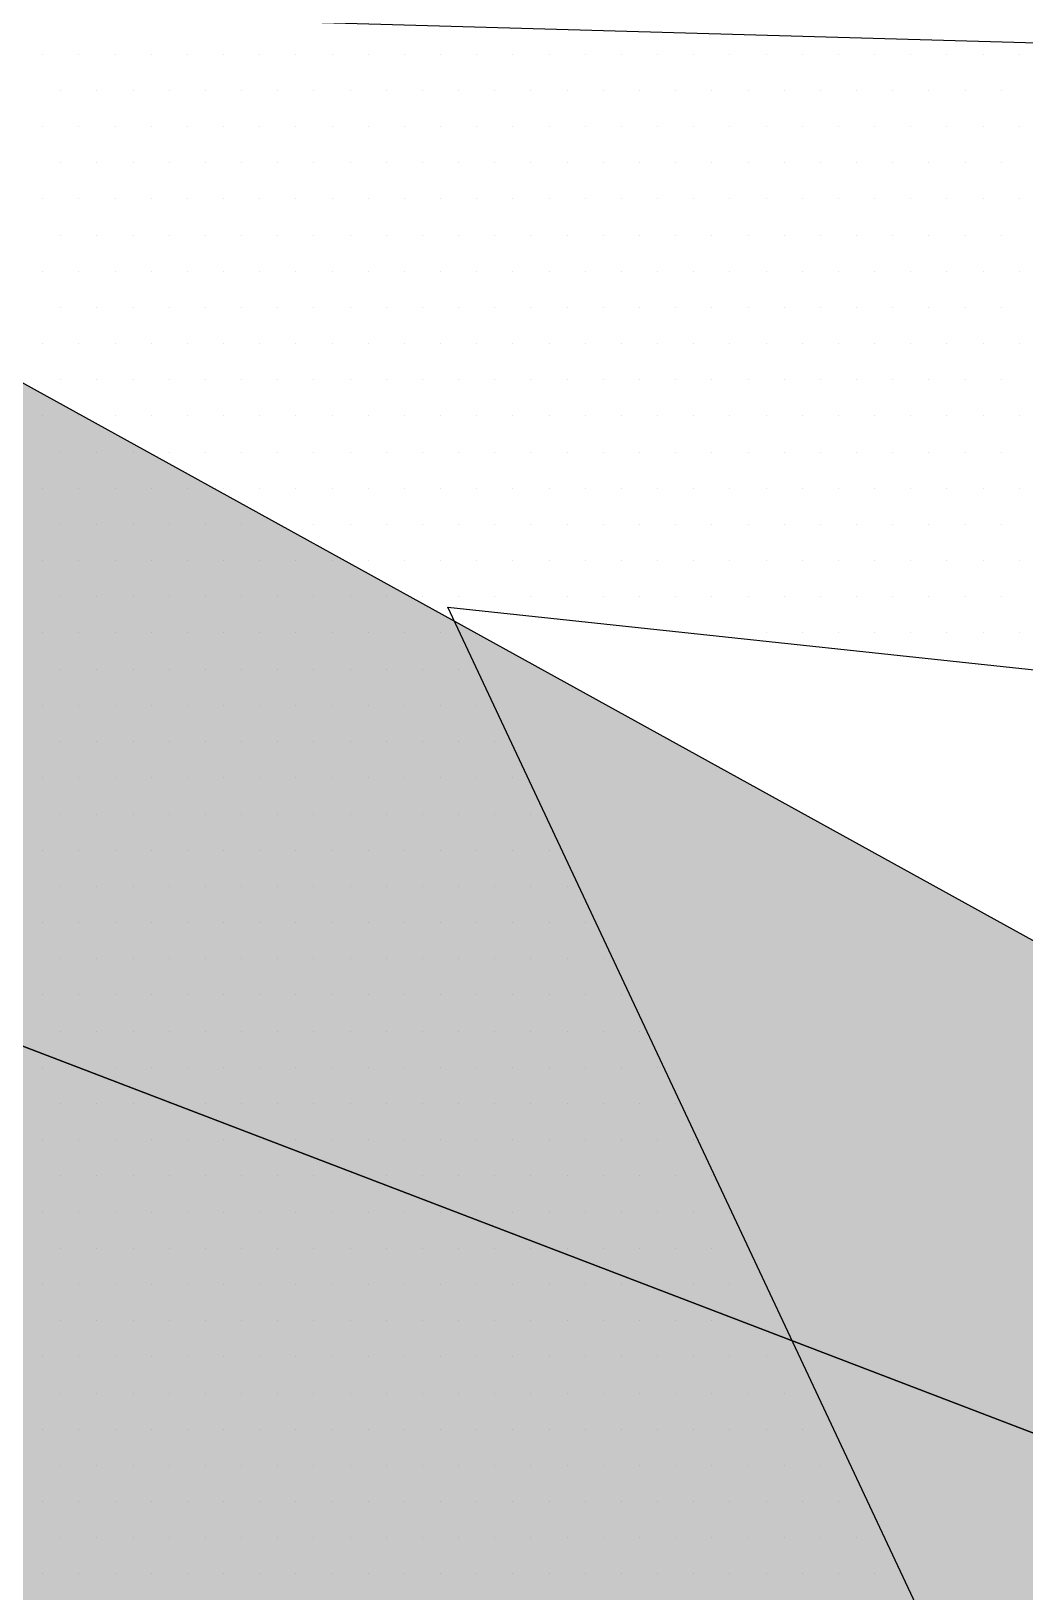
# Paper-space layout 'TOP_A1_00200_01-01-2017_MODELE' of a CAD drawing. Header units: metres. Extents: x 1274 to 2143, y 12 to 312.
# Drawn here: x 2050.738 to 2052.251, y 283.267 to 285.642 of the extents above; entities that cross this region are included whole.
import ezdxf

# ---------------------------------------------------------------- set-up
doc = ezdxf.new("R2010")
doc.units = ezdxf.units.M
doc.header["$LTSCALE"] = 2
doc.set_wipeout_variables(frame=1)
doc.linetypes.add('CACHEX2', pattern=[0.75, 0.5, -0.25])
for name, color, linetype in [('CARTOUCHE', 7, 'Continuous'), ('LOGO', 4, 'Continuous'), ('rosace', 7, 'Continuous')]:
    doc.layers.add(name, color=color, linetype=linetype)

# ---------------------------------------------------------------- blocks, each defined once
blk = doc.blocks.new('A$C715108E3')
at = {"layer": 'LOGO', "color": 131}
for p, q in [((-1.4888, -12.1388), (-1.4888, -12.1388)), ((-1.397, -12.1388), (-1.397, -12.1388)), ((-1.3051, -12.1388), (-1.3051, -12.1388)), ((-1.2137, -12.1388), (-1.2137, -12.1388)), ((-1.1219, -12.1388), (-1.1219, -12.1388)), ((-1.0298, -12.1388), (-1.0298, -12.1388)), ((-0.9386, -12.1388), (-0.9386, -12.1388)), ((-0.8465, -12.1388), (-0.8465, -12.1388)), ((-0.7549, -12.1388), (-0.7549, -12.1388)), ((-0.6633, -12.1388), (-0.6633, -12.1388)), ((-0.5712, -12.1388), (-0.5712, -12.1388)), ((-0.4796, -12.1388), (-0.4796, -12.1388)), ((-0.3879, -12.1388), (-0.3879, -12.1388)), ((-0.2963, -12.1388), (-0.2963, -12.1388)), ((-0.2043, -12.1388), (-0.2043, -12.1388)), ((-0.1124, -12.1388), (-0.1124, -12.1388)), ((-0.0212, -12.1388), (-0.0212, -12.1388)), ((0.0708, -12.1388), (0.0708, -12.1388)), ((0.1627, -12.1388), (0.1627, -12.1388)), ((0.2541, -12.1388), (0.2541, -12.1388)), ((0.346, -12.1388), (0.346, -12.1388)), ((0.4378, -12.1388), (0.4378, -12.1388)), ((0.5293, -12.1388), (0.5293, -12.1388)), ((0.6211, -12.1388), (0.6211, -12.1388)), ((0.7131, -12.1388), (0.7131, -12.1388)), ((0.8044, -12.1388), (0.8044, -12.1388)), ((0.8964, -12.1388), (0.8964, -12.1388)), ((0.988, -12.1388), (0.988, -12.1388)), ((-1.4427, -12.23), (-1.4427, -12.23)), ((-1.3512, -12.23), (-1.3512, -12.23)), ((-1.2594, -12.23), (-1.2594, -12.23)), ((-1.1674, -12.23), (-1.1674, -12.23)), ((-1.0761, -12.23), (-1.0761, -12.23)), ((-0.9841, -12.23), (-0.9841, -12.23)), ((-0.8921, -12.23), (-0.8921, -12.23)), ((-0.801, -12.23), (-0.801, -12.23)), ((-0.709, -12.23), (-0.709, -12.23)), ((-0.6173, -12.23), (-0.6173, -12.23)), ((-0.5257, -12.23), (-0.5257, -12.23)), ((-0.434, -12.23), (-0.434, -12.23)), ((-0.342, -12.23), (-0.342, -12.23)), ((-0.2508, -12.23), (-0.2508, -12.23)), ((-0.1587, -12.23), (-0.1587, -12.23)), ((-0.0667, -12.23), (-0.0667, -12.23)), ((0.0251, -12.23), (0.0251, -12.23)), ((0.1166, -12.23), (0.1166, -12.23)), ((0.2084, -12.23), (0.2084, -12.23)), ((0.3002, -12.23), (0.3002, -12.23)), ((0.3917, -12.23), (0.3917, -12.23)), ((0.4835, -12.23), (0.4835, -12.23)), ((0.5755, -12.23), (0.5755, -12.23)), ((0.6668, -12.23), (0.6668, -12.23)), ((0.7588, -12.23), (0.7588, -12.23)), ((0.8507, -12.23), (0.8507, -12.23)), ((0.9423, -12.23), (0.9423, -12.23)), ((-1.4888, -12.3224), (-1.4888, -12.3224)), ((-1.397, -12.3224), (-1.397, -12.3224)), ((-1.3051, -12.3224), (-1.3051, -12.3224)), ((-1.2137, -12.3224), (-1.2137, -12.3224)), ((-1.1219, -12.3224), (-1.1219, -12.3224)), ((-1.0298, -12.3224), (-1.0298, -12.3224)), ((-0.9386, -12.3224), (-0.9386, -12.3224)), ((-0.8465, -12.3224), (-0.8465, -12.3224)), ((-0.7549, -12.3224), (-0.7549, -12.3224)), ((-0.6633, -12.3224), (-0.6633, -12.3224)), ((-0.5712, -12.3224), (-0.5712, -12.3224)), ((-0.4796, -12.3224), (-0.4796, -12.3224)), ((-0.3879, -12.3224), (-0.3879, -12.3224)), ((-0.2963, -12.3224), (-0.2963, -12.3224)), ((-0.2043, -12.3224), (-0.2043, -12.3224)), ((-0.1124, -12.3224), (-0.1124, -12.3224)), ((-0.0212, -12.3224), (-0.0212, -12.3224)), ((0.0708, -12.3224), (0.0708, -12.3224)), ((0.1627, -12.3224), (0.1627, -12.3224)), ((0.2541, -12.3224), (0.2541, -12.3224)), ((0.346, -12.3224), (0.346, -12.3224)), ((0.4378, -12.3224), (0.4378, -12.3224)), ((0.5293, -12.3224), (0.5293, -12.3224)), ((0.6211, -12.3224), (0.6211, -12.3224)), ((0.7131, -12.3224), (0.7131, -12.3224)), ((0.8044, -12.3224), (0.8044, -12.3224)), ((0.8964, -12.3224), (0.8964, -12.3224)), ((0.988, -12.3224), (0.988, -12.3224)), ((-1.4427, -12.4139), (-1.4427, -12.4139)), ((-1.3512, -12.4139), (-1.3512, -12.4139)), ((-1.2594, -12.4139), (-1.2594, -12.4139)), ((-1.1674, -12.4139), (-1.1674, -12.4139)), ((-1.0761, -12.4139), (-1.0761, -12.4139)), ((-0.9841, -12.4139), (-0.9841, -12.4139)), ((-0.8921, -12.4139), (-0.8921, -12.4139)), ((-0.801, -12.4139), (-0.801, -12.4139)), ((-0.709, -12.4139), (-0.709, -12.4139)), ((-0.6173, -12.4139), (-0.6173, -12.4139)), ((-0.5257, -12.4139), (-0.5257, -12.4139)), ((-0.434, -12.4139), (-0.434, -12.4139)), ((-0.342, -12.4139), (-0.342, -12.4139)), ((-0.2508, -12.4139), (-0.2508, -12.4139)), ((-0.1587, -12.4139), (-0.1587, -12.4139)), ((-0.0667, -12.4139), (-0.0667, -12.4139)), ((0.0251, -12.4139), (0.0251, -12.4139)), ((0.1166, -12.4139), (0.1166, -12.4139)), ((0.2084, -12.4139), (0.2084, -12.4139)), ((0.3002, -12.4139), (0.3002, -12.4139)), ((0.3917, -12.4139), (0.3917, -12.4139)), ((0.4835, -12.4139), (0.4835, -12.4139)), ((0.5755, -12.4139), (0.5755, -12.4139)), ((0.6668, -12.4139), (0.6668, -12.4139)), ((0.7588, -12.4139), (0.7588, -12.4139)), ((0.8507, -12.4139), (0.8507, -12.4139)), ((0.9423, -12.4139), (0.9423, -12.4139)), ((-1.4888, -12.5053), (-1.4888, -12.5053)), ((-1.397, -12.5053), (-1.397, -12.5053)), ((-1.3051, -12.5053), (-1.3051, -12.5053)), ((-1.2137, -12.5053), (-1.2137, -12.5053)), ((-1.1219, -12.5053), (-1.1219, -12.5053)), ((-1.0298, -12.5053), (-1.0298, -12.5053)), ((-0.9386, -12.5053), (-0.9386, -12.5053)), ((-0.8465, -12.5053), (-0.8465, -12.5053)), ((-0.7549, -12.5053), (-0.7549, -12.5053)), ((-0.6633, -12.5053), (-0.6633, -12.5053)), ((-0.5712, -12.5053), (-0.5712, -12.5053)), ((-0.4796, -12.5053), (-0.4796, -12.5053)), ((-0.3879, -12.5053), (-0.3879, -12.5053)), ((-0.2963, -12.5053), (-0.2963, -12.5053)), ((-0.2043, -12.5053), (-0.2043, -12.5053)), ((-0.1124, -12.5053), (-0.1124, -12.5053)), ((-0.0212, -12.5053), (-0.0212, -12.5053)), ((0.0708, -12.5053), (0.0708, -12.5053)), ((0.1627, -12.5053), (0.1627, -12.5053)), ((0.2541, -12.5053), (0.2541, -12.5053)), ((0.346, -12.5053), (0.346, -12.5053)), ((0.4378, -12.5053), (0.4378, -12.5053)), ((0.5293, -12.5053), (0.5293, -12.5053)), ((0.6211, -12.5053), (0.6211, -12.5053)), ((0.7131, -12.5053), (0.7131, -12.5053)), ((0.8044, -12.5053), (0.8044, -12.5053)), ((0.8964, -12.5053), (0.8964, -12.5053)), ((0.988, -12.5053), (0.988, -12.5053)), ((-1.4427, -12.5977), (-1.4427, -12.5977)), ((-1.3512, -12.5977), (-1.3512, -12.5977)), ((-1.2594, -12.5977), (-1.2594, -12.5977)), ((-1.1674, -12.5977), (-1.1674, -12.5977)), ((-1.0761, -12.5977), (-1.0761, -12.5977)), ((-0.9841, -12.5977), (-0.9841, -12.5977)), ((-0.8921, -12.5977), (-0.8921, -12.5977)), ((-0.801, -12.5977), (-0.801, -12.5977)), ((-0.709, -12.5977), (-0.709, -12.5977)), ((-0.6173, -12.5977), (-0.6173, -12.5977)), ((-0.5257, -12.5977), (-0.5257, -12.5977)), ((-0.434, -12.5977), (-0.434, -12.5977)), ((-0.342, -12.5977), (-0.342, -12.5977)), ((-0.2508, -12.5977), (-0.2508, -12.5977)), ((-0.1587, -12.5977), (-0.1587, -12.5977)), ((-0.0667, -12.5977), (-0.0667, -12.5977)), ((0.0251, -12.5977), (0.0251, -12.5977)), ((0.1166, -12.5977), (0.1166, -12.5977)), ((0.2084, -12.5977), (0.2084, -12.5977)), ((0.3002, -12.5977), (0.3002, -12.5977)), ((0.3917, -12.5977), (0.3917, -12.5977)), ((0.4835, -12.5977), (0.4835, -12.5977)), ((0.5755, -12.5977), (0.5755, -12.5977)), ((0.6668, -12.5977), (0.6668, -12.5977)), ((0.7588, -12.5977), (0.7588, -12.5977)), ((0.8507, -12.5977), (0.8507, -12.5977)), ((0.9423, -12.5977), (0.9423, -12.5977)), ((-1.4888, -12.6892), (-1.4888, -12.6892)), ((-1.397, -12.6892), (-1.397, -12.6892)), ((-1.3051, -12.6892), (-1.3051, -12.6892)), ((-1.2137, -12.6892), (-1.2137, -12.6892)), ((-1.1219, -12.6892), (-1.1219, -12.6892)), ((-1.0298, -12.6892), (-1.0298, -12.6892)), ((-0.9386, -12.6892), (-0.9386, -12.6892)), ((-0.8465, -12.6892), (-0.8465, -12.6892)), ((-0.7549, -12.6892), (-0.7549, -12.6892)), ((-0.6633, -12.6892), (-0.6633, -12.6892)), ((-0.5712, -12.6892), (-0.5712, -12.6892)), ((-0.4796, -12.6892), (-0.4796, -12.6892)), ((-0.3879, -12.6892), (-0.3879, -12.6892)), ((-0.2963, -12.6892), (-0.2963, -12.6892)), ((-0.2043, -12.6892), (-0.2043, -12.6892)), ((-0.1124, -12.6892), (-0.1124, -12.6892)), ((-0.0212, -12.6892), (-0.0212, -12.6892)), ((0.0708, -12.6892), (0.0708, -12.6892)), ((0.1627, -12.6892), (0.1627, -12.6892)), ((0.2541, -12.6892), (0.2541, -12.6892)), ((0.346, -12.6892), (0.346, -12.6892)), ((0.4378, -12.6892), (0.4378, -12.6892)), ((0.5293, -12.6892), (0.5293, -12.6892)), ((0.6211, -12.6892), (0.6211, -12.6892)), ((0.7131, -12.6892), (0.7131, -12.6892)), ((0.8044, -12.6892), (0.8044, -12.6892)), ((0.8964, -12.6892), (0.8964, -12.6892)), ((0.988, -12.6892), (0.988, -12.6892)), ((-1.4427, -12.7805), (-1.4427, -12.7805)), ((-1.3512, -12.7805), (-1.3512, -12.7805)), ((-1.2594, -12.7805), (-1.2594, -12.7805)), ((-1.1674, -12.7805), (-1.1674, -12.7805)), ((-1.0761, -12.7805), (-1.0761, -12.7805)), ((-0.9841, -12.7805), (-0.9841, -12.7805)), ((-0.8921, -12.7805), (-0.8921, -12.7805)), ((-0.801, -12.7805), (-0.801, -12.7805)), ((-0.709, -12.7805), (-0.709, -12.7805)), ((-0.6173, -12.7805), (-0.6173, -12.7805)), ((-0.5257, -12.7805), (-0.5257, -12.7805)), ((-0.434, -12.7805), (-0.434, -12.7805)), ((-0.342, -12.7805), (-0.342, -12.7805)), ((-0.2508, -12.7805), (-0.2508, -12.7805)), ((-0.1587, -12.7805), (-0.1587, -12.7805)), ((-0.0667, -12.7805), (-0.0667, -12.7805)), ((0.0251, -12.7805), (0.0251, -12.7805)), ((0.1166, -12.7805), (0.1166, -12.7805)), ((0.2084, -12.7805), (0.2084, -12.7805)), ((0.3002, -12.7805), (0.3002, -12.7805)), ((0.3917, -12.7805), (0.3917, -12.7805)), ((0.4835, -12.7805), (0.4835, -12.7805)), ((0.5755, -12.7805), (0.5755, -12.7805)), ((0.6668, -12.7805), (0.6668, -12.7805)), ((0.7588, -12.7805), (0.7588, -12.7805)), ((0.8507, -12.7805), (0.8507, -12.7805)), ((0.9423, -12.7805), (0.9423, -12.7805)), ((-1.4888, -12.8729), (-1.4888, -12.8729)), ((-1.397, -12.8729), (-1.397, -12.8729)), ((-1.3051, -12.8729), (-1.3051, -12.8729)), ((-1.2137, -12.8729), (-1.2137, -12.8729)), ((-1.1219, -12.8729), (-1.1219, -12.8729)), ((-1.0298, -12.8729), (-1.0298, -12.8729)), ((-0.9386, -12.8729), (-0.9386, -12.8729)), ((-0.8465, -12.8729), (-0.8465, -12.8729)), ((-0.7549, -12.8729), (-0.7549, -12.8729)), ((-0.6633, -12.8729), (-0.6633, -12.8729)), ((-0.5712, -12.8729), (-0.5712, -12.8729)), ((-0.4796, -12.8729), (-0.4796, -12.8729)), ((-0.3879, -12.8729), (-0.3879, -12.8729)), ((-0.2963, -12.8729), (-0.2963, -12.8729)), ((-0.2043, -12.8729), (-0.2043, -12.8729)), ((-0.1124, -12.8729), (-0.1124, -12.8729)), ((-0.0212, -12.8729), (-0.0212, -12.8729)), ((0.0708, -12.8729), (0.0708, -12.8729)), ((0.1627, -12.8729), (0.1627, -12.8729)), ((0.2541, -12.8729), (0.2541, -12.8729)), ((0.346, -12.8729), (0.346, -12.8729)), ((0.4378, -12.8729), (0.4378, -12.8729)), ((0.5293, -12.8729), (0.5293, -12.8729)), ((0.6211, -12.8729), (0.6211, -12.8729)), ((0.7131, -12.8729), (0.7131, -12.8729)), ((0.8044, -12.8729), (0.8044, -12.8729)), ((0.8964, -12.8729), (0.8964, -12.8729)), ((0.988, -12.8729), (0.988, -12.8729)), ((-1.4427, -12.9641), (-1.4427, -12.9641)), ((-1.3512, -12.9641), (-1.3512, -12.9641)), ((-1.2594, -12.9641), (-1.2594, -12.9641)), ((-1.1674, -12.9641), (-1.1674, -12.9641)), ((-1.0761, -12.9641), (-1.0761, -12.9641)), ((-0.9841, -12.9641), (-0.9841, -12.9641)), ((-0.8921, -12.9641), (-0.8921, -12.9641)), ((-0.801, -12.9641), (-0.801, -12.9641)), ((-0.709, -12.9641), (-0.709, -12.9641)), ((-0.6173, -12.9641), (-0.6173, -12.9641)), ((-0.5257, -12.9641), (-0.5257, -12.9641)), ((-0.434, -12.9641), (-0.434, -12.9641)), ((-0.342, -12.9641), (-0.342, -12.9641)), ((-0.2508, -12.9641), (-0.2508, -12.9641)), ((-0.1587, -12.9641), (-0.1587, -12.9641)), ((-0.0667, -12.9641), (-0.0667, -12.9641)), ((0.0251, -12.9641), (0.0251, -12.9641)), ((0.1166, -12.9641), (0.1166, -12.9641)), ((0.2084, -12.9641), (0.2084, -12.9641)), ((0.3002, -12.9641), (0.3002, -12.9641)), ((0.3917, -12.9641), (0.3917, -12.9641)), ((0.4835, -12.9641), (0.4835, -12.9641)), ((0.5755, -12.9641), (0.5755, -12.9641)), ((0.6668, -12.9641), (0.6668, -12.9641)), ((0.7588, -12.9641), (0.7588, -12.9641)), ((0.8507, -12.9641), (0.8507, -12.9641)), ((0.9423, -12.9641), (0.9423, -12.9641)), ((-1.4888, -13.0556), (-1.4888, -13.0556)), ((-1.397, -13.0556), (-1.397, -13.0556)), ((-1.3051, -13.0556), (-1.3051, -13.0556)), ((-1.2137, -13.0556), (-1.2137, -13.0556)), ((-1.1219, -13.0556), (-1.1219, -13.0556)), ((-1.0298, -13.0556), (-1.0298, -13.0556)), ((-0.9386, -13.0556), (-0.9386, -13.0556)), ((-0.8465, -13.0556), (-0.8465, -13.0556)), ((-0.7549, -13.0556), (-0.7549, -13.0556)), ((-0.6633, -13.0556), (-0.6633, -13.0556)), ((-0.5712, -13.0556), (-0.5712, -13.0556)), ((-0.4796, -13.0556), (-0.4796, -13.0556)), ((-0.3879, -13.0556), (-0.3879, -13.0556)), ((-0.2963, -13.0556), (-0.2963, -13.0556)), ((-0.2043, -13.0556), (-0.2043, -13.0556)), ((-0.1124, -13.0556), (-0.1124, -13.0556)), ((-0.0212, -13.0556), (-0.0212, -13.0556)), ((0.0708, -13.0556), (0.0708, -13.0556)), ((0.1627, -13.0556), (0.1627, -13.0556)), ((0.2541, -13.0556), (0.2541, -13.0556)), ((0.346, -13.0556), (0.346, -13.0556)), ((0.4378, -13.0556), (0.4378, -13.0556)), ((0.5293, -13.0556), (0.5293, -13.0556)), ((0.6211, -13.0556), (0.6211, -13.0556)), ((0.7131, -13.0556), (0.7131, -13.0556)), ((0.8044, -13.0556), (0.8044, -13.0556)), ((0.8964, -13.0556), (0.8964, -13.0556)), ((0.988, -13.0556), (0.988, -13.0556)), ((-1.4427, -13.148), (-1.4427, -13.148)), ((-1.3512, -13.148), (-1.3512, -13.148)), ((-1.2594, -13.148), (-1.2594, -13.148)), ((-1.1674, -13.148), (-1.1674, -13.148)), ((-1.0761, -13.148), (-1.0761, -13.148)), ((-0.9841, -13.148), (-0.9841, -13.148)), ((-0.8921, -13.148), (-0.8921, -13.148)), ((-0.801, -13.148), (-0.801, -13.148)), ((-0.709, -13.148), (-0.709, -13.148)), ((-0.6173, -13.148), (-0.6173, -13.148)), ((-0.5257, -13.148), (-0.5257, -13.148)), ((-0.434, -13.148), (-0.434, -13.148)), ((-0.342, -13.148), (-0.342, -13.148)), ((-0.2508, -13.148), (-0.2508, -13.148)), ((-0.1587, -13.148), (-0.1587, -13.148)), ((-0.0667, -13.148), (-0.0667, -13.148)), ((0.0251, -13.148), (0.0251, -13.148)), ((0.1166, -13.148), (0.1166, -13.148)), ((0.2084, -13.148), (0.2084, -13.148)), ((0.3002, -13.148), (0.3002, -13.148)), ((0.3917, -13.148), (0.3917, -13.148)), ((0.4835, -13.148), (0.4835, -13.148)), ((0.5755, -13.148), (0.5755, -13.148)), ((0.6668, -13.148), (0.6668, -13.148)), ((0.7588, -13.148), (0.7588, -13.148)), ((0.8507, -13.148), (0.8507, -13.148)), ((0.9423, -13.148), (0.9423, -13.148)), ((-1.4888, -13.2392), (-1.4888, -13.2392)), ((-1.397, -13.2392), (-1.397, -13.2392)), ((-1.3051, -13.2392), (-1.3051, -13.2392)), ((-1.2137, -13.2392), (-1.2137, -13.2392)), ((-1.1219, -13.2392), (-1.1219, -13.2392)), ((-1.0298, -13.2392), (-1.0298, -13.2392)), ((-0.9386, -13.2392), (-0.9386, -13.2392)), ((-0.8465, -13.2392), (-0.8465, -13.2392)), ((-0.7549, -13.2392), (-0.7549, -13.2392)), ((-0.6633, -13.2392), (-0.6633, -13.2392)), ((-0.5712, -13.2392), (-0.5712, -13.2392)), ((-0.4796, -13.2392), (-0.4796, -13.2392)), ((-0.3879, -13.2392), (-0.3879, -13.2392)), ((-0.2963, -13.2392), (-0.2963, -13.2392)), ((-0.2043, -13.2392), (-0.2043, -13.2392)), ((-0.1124, -13.2392), (-0.1124, -13.2392)), ((-0.0212, -13.2392), (-0.0212, -13.2392)), ((0.0708, -13.2392), (0.0708, -13.2392)), ((0.1627, -13.2392), (0.1627, -13.2392)), ((0.2541, -13.2392), (0.2541, -13.2392)), ((0.346, -13.2392), (0.346, -13.2392)), ((0.4378, -13.2392), (0.4378, -13.2392)), ((0.5293, -13.2392), (0.5293, -13.2392)), ((0.6211, -13.2392), (0.6211, -13.2392)), ((0.7131, -13.2392), (0.7131, -13.2392)), ((0.8044, -13.2392), (0.8044, -13.2392)), ((0.8964, -13.2392), (0.8964, -13.2392)), ((0.988, -13.2392), (0.988, -13.2392)), ((-1.4427, -13.3309), (-1.4427, -13.3309)), ((-1.3512, -13.3309), (-1.3512, -13.3309)), ((-1.2594, -13.3309), (-1.2594, -13.3309)), ((-1.1674, -13.3309), (-1.1674, -13.3309)), ((-1.0761, -13.3309), (-1.0761, -13.3309)), ((-0.9841, -13.3309), (-0.9841, -13.3309)), ((-0.8921, -13.3309), (-0.8921, -13.3309)), ((-0.801, -13.3309), (-0.801, -13.3309)), ((-0.709, -13.3309), (-0.709, -13.3309)), ((-0.6173, -13.3309), (-0.6173, -13.3309)), ((-0.5257, -13.3309), (-0.5257, -13.3309)), ((-0.434, -13.3309), (-0.434, -13.3309)), ((-0.342, -13.3309), (-0.342, -13.3309)), ((-0.2508, -13.3309), (-0.2508, -13.3309)), ((-0.1587, -13.3309), (-0.1587, -13.3309)), ((-0.0667, -13.3309), (-0.0667, -13.3309)), ((0.0251, -13.3309), (0.0251, -13.3309)), ((0.1166, -13.3309), (0.1166, -13.3309)), ((0.2084, -13.3309), (0.2084, -13.3309)), ((0.3002, -13.3309), (0.3002, -13.3309)), ((0.3917, -13.3309), (0.3917, -13.3309)), ((0.4835, -13.3309), (0.4835, -13.3309)), ((0.5755, -13.3309), (0.5755, -13.3309)), ((0.6668, -13.3309), (0.6668, -13.3309)), ((0.7588, -13.3309), (0.7588, -13.3309)), ((0.8507, -13.3309), (0.8507, -13.3309)), ((0.9423, -13.3309), (0.9423, -13.3309)), ((-1.4888, -13.4233), (-1.4888, -13.4233)), ((-1.397, -13.4233), (-1.397, -13.4233)), ((-1.3051, -13.4233), (-1.3051, -13.4233)), ((-1.2137, -13.4233), (-1.2137, -13.4233)), ((-1.1219, -13.4233), (-1.1219, -13.4233)), ((-1.0298, -13.4233), (-1.0298, -13.4233)), ((-0.9386, -13.4233), (-0.9386, -13.4233)), ((-0.8465, -13.4233), (-0.8465, -13.4233)), ((-0.7549, -13.4233), (-0.7549, -13.4233)), ((-0.6633, -13.4233), (-0.6633, -13.4233)), ((-0.5712, -13.4233), (-0.5712, -13.4233)), ((-0.4796, -13.4233), (-0.4796, -13.4233)), ((-0.3879, -13.4233), (-0.3879, -13.4233)), ((-0.2963, -13.4233), (-0.2963, -13.4233)), ((-0.2043, -13.4233), (-0.2043, -13.4233)), ((-0.1124, -13.4233), (-0.1124, -13.4233)), ((-0.0212, -13.4233), (-0.0212, -13.4233)), ((0.0708, -13.4233), (0.0708, -13.4233)), ((0.1627, -13.4233), (0.1627, -13.4233)), ((0.2541, -13.4233), (0.2541, -13.4233)), ((0.346, -13.4233), (0.346, -13.4233)), ((0.4378, -13.4233), (0.4378, -13.4233)), ((0.5293, -13.4233), (0.5293, -13.4233)), ((0.6211, -13.4233), (0.6211, -13.4233)), ((0.7131, -13.4233), (0.7131, -13.4233)), ((0.8044, -13.4233), (0.8044, -13.4233)), ((0.8964, -13.4233), (0.8964, -13.4233)), ((0.988, -13.4233), (0.988, -13.4233)), ((-1.4427, -13.5146), (-1.4427, -13.5146)), ((-1.3512, -13.5146), (-1.3512, -13.5146)), ((-1.2594, -13.5146), (-1.2594, -13.5146)), ((-1.1674, -13.5146), (-1.1674, -13.5146)), ((-1.0761, -13.5146), (-1.0761, -13.5146)), ((-0.9841, -13.5146), (-0.9841, -13.5146)), ((-0.8921, -13.5146), (-0.8921, -13.5146)), ((-0.801, -13.5146), (-0.801, -13.5146)), ((-0.709, -13.5146), (-0.709, -13.5146)), ((-0.6173, -13.5146), (-0.6173, -13.5146)), ((-0.5257, -13.5146), (-0.5257, -13.5146)), ((-0.434, -13.5146), (-0.434, -13.5146)), ((-0.342, -13.5146), (-0.342, -13.5146)), ((-0.2508, -13.5146), (-0.2508, -13.5146)), ((-0.1587, -13.5146), (-0.1587, -13.5146)), ((-0.0667, -13.5146), (-0.0667, -13.5146)), ((0.0251, -13.5146), (0.0251, -13.5146)), ((0.1166, -13.5146), (0.1166, -13.5146)), ((0.2084, -13.5146), (0.2084, -13.5146)), ((0.3002, -13.5146), (0.3002, -13.5146)), ((0.3917, -13.5146), (0.3917, -13.5146)), ((0.4835, -13.5146), (0.4835, -13.5146)), ((0.5755, -13.5146), (0.5755, -13.5146)), ((0.6668, -13.5146), (0.6668, -13.5146)), ((0.7588, -13.5146), (0.7588, -13.5146)), ((0.8507, -13.5146), (0.8507, -13.5146)), ((0.9423, -13.5146), (0.9423, -13.5146)), ((-1.4888, -13.6058), (-1.4888, -13.6058)), ((-1.397, -13.6058), (-1.397, -13.6058)), ((-1.3051, -13.6058), (-1.3051, -13.6058)), ((-1.2137, -13.6058), (-1.2137, -13.6058)), ((-1.1219, -13.6058), (-1.1219, -13.6058)), ((-1.0298, -13.6058), (-1.0298, -13.6058)), ((-0.9386, -13.6058), (-0.9386, -13.6058)), ((-0.8465, -13.6058), (-0.8465, -13.6058)), ((-0.7549, -13.6058), (-0.7549, -13.6058)), ((-0.6633, -13.6058), (-0.6633, -13.6058)), ((-0.5712, -13.6058), (-0.5712, -13.6058)), ((-0.4796, -13.6058), (-0.4796, -13.6058)), ((0.1563, -13.6058), (0.1563, -13.6058)), ((0.1627, -13.6058), (0.1627, -13.6058)), ((0.2541, -13.6058), (0.2541, -13.6058)), ((0.346, -13.6058), (0.346, -13.6058)), ((0.4378, -13.6058), (0.4378, -13.6058)), ((0.5293, -13.6058), (0.5293, -13.6058)), ((0.6211, -13.6058), (0.6211, -13.6058)), ((0.7131, -13.6058), (0.7131, -13.6058)), ((0.8044, -13.6058), (0.8044, -13.6058)), ((0.8964, -13.6058), (0.8964, -13.6058)), ((0.988, -13.6058), (0.988, -13.6058)), ((-1.4427, -13.6984), (-1.4427, -13.6984)), ((-1.3512, -13.6984), (-1.3512, -13.6984)), ((-1.2594, -13.6984), (-1.2594, -13.6984)), ((-1.1674, -13.6984), (-1.1674, -13.6984)), ((-1.0761, -13.6984), (-1.0761, -13.6984)), ((-0.9841, -13.6984), (-0.9841, -13.6984)), ((-0.8921, -13.6984), (-0.8921, -13.6984)), ((-0.801, -13.6984), (-0.801, -13.6984)), ((-0.709, -13.6984), (-0.709, -13.6984)), ((-0.6173, -13.6984), (-0.6173, -13.6984)), ((-0.5257, -13.6984), (-0.5257, -13.6984)), ((-0.434, -13.6984), (-0.434, -13.6984)), ((-1.4888, -13.7897), (-1.4888, -13.7897)), ((-1.397, -13.7897), (-1.397, -13.7897)), ((-1.3051, -13.7897), (-1.3051, -13.7897)), ((-1.2137, -13.7897), (-1.2137, -13.7897)), ((-1.1219, -13.7897), (-1.1219, -13.7897)), ((-1.0298, -13.7897), (-1.0298, -13.7897)), ((-0.9386, -13.7897), (-0.9386, -13.7897)), ((-0.8465, -13.7897), (-0.8465, -13.7897)), ((-0.7549, -13.7897), (-0.7549, -13.7897)), ((-0.6633, -13.7897), (-0.6633, -13.7897)), ((-0.5712, -13.7897), (-0.5712, -13.7897)), ((-0.4796, -13.7897), (-0.4796, -13.7897)), ((-0.3879, -13.7897), (-0.3879, -13.7897)), ((-1.4427, -13.8809), (-1.4427, -13.8809)), ((-1.3512, -13.8809), (-1.3512, -13.8809)), ((-1.2594, -13.8809), (-1.2594, -13.8809)), ((-1.1674, -13.8809), (-1.1674, -13.8809)), ((-1.0761, -13.8809), (-1.0761, -13.8809)), ((-0.9841, -13.8809), (-0.9841, -13.8809)), ((-0.8921, -13.8809), (-0.8921, -13.8809)), ((-0.801, -13.8809), (-0.801, -13.8809)), ((-0.709, -13.8809), (-0.709, -13.8809)), ((-0.6173, -13.8809), (-0.6173, -13.8809)), ((-0.5257, -13.8809), (-0.5257, -13.8809)), ((-0.434, -13.8809), (-0.434, -13.8809)), ((-0.342, -13.8809), (-0.342, -13.8809)), ((-1.4888, -13.9735), (-1.4888, -13.9735)), ((-1.397, -13.9735), (-1.397, -13.9735)), ((-1.3051, -13.9735), (-1.3051, -13.9735)), ((-1.2137, -13.9735), (-1.2137, -13.9735)), ((-1.1219, -13.9735), (-1.1219, -13.9735)), ((-1.0298, -13.9735), (-1.0298, -13.9735)), ((-0.9386, -13.9735), (-0.9386, -13.9735)), ((-0.8465, -13.9735), (-0.8465, -13.9735)), ((-0.7549, -13.9735), (-0.7549, -13.9735)), ((-0.6633, -13.9735), (-0.6633, -13.9735)), ((-0.5712, -13.9735), (-0.5712, -13.9735)), ((-0.4796, -13.9735), (-0.4796, -13.9735)), ((-0.3879, -13.9735), (-0.3879, -13.9735)), ((-0.2963, -13.9735), (-0.2963, -13.9735)), ((-1.4427, -14.065), (-1.4427, -14.065)), ((-1.3512, -14.065), (-1.3512, -14.065)), ((-1.2594, -14.065), (-1.2594, -14.065)), ((-1.1674, -14.065), (-1.1674, -14.065)), ((-1.0761, -14.065), (-1.0761, -14.065)), ((-0.9841, -14.065), (-0.9841, -14.065)), ((-0.8921, -14.065), (-0.8921, -14.065)), ((-0.801, -14.065), (-0.801, -14.065)), ((-0.709, -14.065), (-0.709, -14.065)), ((-0.6173, -14.065), (-0.6173, -14.065)), ((-0.5257, -14.065), (-0.5257, -14.065)), ((-0.434, -14.065), (-0.434, -14.065)), ((-0.342, -14.065), (-0.342, -14.065)), ((-0.2508, -14.065), (-0.2508, -14.065)), ((-1.4888, -14.1574), (-1.4888, -14.1574)), ((-1.397, -14.1574), (-1.397, -14.1574)), ((-1.3051, -14.1574), (-1.3051, -14.1574)), ((-1.2137, -14.1574), (-1.2137, -14.1574)), ((-1.1219, -14.1574), (-1.1219, -14.1574)), ((-1.0298, -14.1574), (-1.0298, -14.1574)), ((-0.9386, -14.1574), (-0.9386, -14.1574)), ((-0.8465, -14.1574), (-0.8465, -14.1574)), ((-0.7549, -14.1574), (-0.7549, -14.1574)), ((-0.6633, -14.1574), (-0.6633, -14.1574)), ((-0.5712, -14.1574), (-0.5712, -14.1574)), ((-0.4796, -14.1574), (-0.4796, -14.1574)), ((-0.3879, -14.1574), (-0.3879, -14.1574)), ((-0.2963, -14.1574), (-0.2963, -14.1574)), ((-0.2043, -14.1574), (-0.2043, -14.1574)), ((-1.4427, -14.2488), (-1.4427, -14.2488)), ((-1.3512, -14.2488), (-1.3512, -14.2488)), ((-1.2594, -14.2488), (-1.2594, -14.2488)), ((-1.1674, -14.2488), (-1.1674, -14.2488)), ((-1.0761, -14.2488), (-1.0761, -14.2488)), ((-0.9841, -14.2488), (-0.9841, -14.2488)), ((-0.8921, -14.2488), (-0.8921, -14.2488)), ((-0.801, -14.2488), (-0.801, -14.2488)), ((-0.709, -14.2488), (-0.709, -14.2488)), ((-0.6173, -14.2488), (-0.6173, -14.2488)), ((-0.5257, -14.2488), (-0.5257, -14.2488)), ((-0.434, -14.2488), (-0.434, -14.2488)), ((-0.342, -14.2488), (-0.342, -14.2488)), ((-0.2508, -14.2488), (-0.2508, -14.2488)), ((-0.1587, -14.2488), (-0.1587, -14.2488)), ((-1.4888, -14.3401), (-1.4888, -14.3401)), ((-1.397, -14.3401), (-1.397, -14.3401)), ((-1.3051, -14.3401), (-1.3051, -14.3401)), ((-1.2137, -14.3401), (-1.2137, -14.3401)), ((-1.1219, -14.3401), (-1.1219, -14.3401)), ((-1.0298, -14.3401), (-1.0298, -14.3401)), ((-0.9386, -14.3401), (-0.9386, -14.3401)), ((-0.8465, -14.3401), (-0.8465, -14.3401)), ((-0.7549, -14.3401), (-0.7549, -14.3401)), ((-0.6633, -14.3401), (-0.6633, -14.3401)), ((-0.5712, -14.3401), (-0.5712, -14.3401)), ((-0.4796, -14.3401), (-0.4796, -14.3401)), ((-0.3879, -14.3401), (-0.3879, -14.3401)), ((-0.2963, -14.3401), (-0.2963, -14.3401)), ((-0.2043, -14.3401), (-0.2043, -14.3401)), ((-0.1124, -14.3401), (-0.1124, -14.3401)), ((-1.4427, -14.4325), (-1.4427, -14.4325)), ((-1.3512, -14.4325), (-1.3512, -14.4325)), ((-1.2594, -14.4325), (-1.2594, -14.4325)), ((-1.1674, -14.4325), (-1.1674, -14.4325)), ((-1.0761, -14.4325), (-1.0761, -14.4325)), ((-0.9841, -14.4325), (-0.9841, -14.4325)), ((-0.8921, -14.4325), (-0.8921, -14.4325)), ((-0.801, -14.4325), (-0.801, -14.4325)), ((-0.709, -14.4325), (-0.709, -14.4325)), ((-0.6173, -14.4325), (-0.6173, -14.4325)), ((-0.5257, -14.4325), (-0.5257, -14.4325)), ((-0.434, -14.4325), (-0.434, -14.4325)), ((-0.342, -14.4325), (-0.342, -14.4325)), ((-0.2508, -14.4325), (-0.2508, -14.4325)), ((-0.1587, -14.4325), (-0.1587, -14.4325)), ((-0.0667, -14.4325), (-0.0667, -14.4325)), ((-1.4888, -14.5238), (-1.4888, -14.5238)), ((-1.397, -14.5238), (-1.397, -14.5238)), ((-1.3051, -14.5238), (-1.3051, -14.5238)), ((-1.2137, -14.5238), (-1.2137, -14.5238)), ((-1.1219, -14.5238), (-1.1219, -14.5238)), ((-1.0298, -14.5238), (-1.0298, -14.5238)), ((-0.9386, -14.5238), (-0.9386, -14.5238)), ((-0.8465, -14.5238), (-0.8465, -14.5238)), ((-0.7549, -14.5238), (-0.7549, -14.5238)), ((-0.6633, -14.5238), (-0.6633, -14.5238)), ((-0.5712, -14.5238), (-0.5712, -14.5238)), ((-0.4796, -14.5238), (-0.4796, -14.5238)), ((-0.3879, -14.5238), (-0.3879, -14.5238)), ((-0.2963, -14.5238), (-0.2963, -14.5238)), ((-0.2043, -14.5238), (-0.2043, -14.5238)), ((-0.1124, -14.5238), (-0.1124, -14.5238)), ((-0.0212, -14.5238), (-0.0212, -14.5238)), ((-1.4427, -14.6152), (-1.4427, -14.6152)), ((-1.3512, -14.6152), (-1.3512, -14.6152)), ((-1.2594, -14.6152), (-1.2594, -14.6152)), ((-1.1674, -14.6152), (-1.1674, -14.6152)), ((-1.0761, -14.6152), (-1.0761, -14.6152)), ((-0.9841, -14.6152), (-0.9841, -14.6152)), ((-0.8921, -14.6152), (-0.8921, -14.6152)), ((-0.801, -14.6152), (-0.801, -14.6152)), ((-0.709, -14.6152), (-0.709, -14.6152)), ((-0.6173, -14.6152), (-0.6173, -14.6152)), ((-0.5257, -14.6152), (-0.5257, -14.6152)), ((-0.434, -14.6152), (-0.434, -14.6152)), ((-0.342, -14.6152), (-0.342, -14.6152)), ((-0.2508, -14.6152), (-0.2508, -14.6152)), ((-0.1587, -14.6152), (-0.1587, -14.6152)), ((-0.0667, -14.6152), (-0.0667, -14.6152)), ((0.0251, -14.6152), (0.0251, -14.6152)), ((-1.4888, -14.7076), (-1.4888, -14.7076)), ((-1.397, -14.7076), (-1.397, -14.7076)), ((-1.3051, -14.7076), (-1.3051, -14.7076)), ((-1.2137, -14.7076), (-1.2137, -14.7076)), ((-1.1219, -14.7076), (-1.1219, -14.7076)), ((-1.0298, -14.7076), (-1.0298, -14.7076)), ((-0.9386, -14.7076), (-0.9386, -14.7076)), ((-0.8465, -14.7076), (-0.8465, -14.7076)), ((-0.7549, -14.7076), (-0.7549, -14.7076)), ((-0.6633, -14.7076), (-0.6633, -14.7076)), ((-0.5712, -14.7076), (-0.5712, -14.7076)), ((-0.4796, -14.7076), (-0.4796, -14.7076)), ((-0.3879, -14.7076), (-0.3879, -14.7076)), ((-0.2963, -14.7076), (-0.2963, -14.7076)), ((-0.2043, -14.7076), (-0.2043, -14.7076)), ((-0.1124, -14.7076), (-0.1124, -14.7076)), ((-0.0212, -14.7076), (-0.0212, -14.7076)), ((0.0708, -14.7076), (0.0708, -14.7076)), ((-1.4427, -14.7991), (-1.4427, -14.7991)), ((-1.3512, -14.7991), (-1.3512, -14.7991)), ((-1.2594, -14.7991), (-1.2594, -14.7991)), ((-1.1674, -14.7991), (-1.1674, -14.7991)), ((-1.0761, -14.7991), (-1.0761, -14.7991)), ((-0.9841, -14.7991), (-0.9841, -14.7991)), ((-0.8921, -14.7991), (-0.8921, -14.7991)), ((-0.801, -14.7991), (-0.801, -14.7991)), ((-0.709, -14.7991), (-0.709, -14.7991)), ((-0.6173, -14.7991), (-0.6173, -14.7991)), ((-0.5257, -14.7991), (-0.5257, -14.7991)), ((-0.434, -14.7991), (-0.434, -14.7991)), ((-0.342, -14.7991), (-0.342, -14.7991)), ((-0.2508, -14.7991), (-0.2508, -14.7991)), ((-0.1587, -14.7991), (-0.1587, -14.7991)), ((-0.0667, -14.7991), (-0.0667, -14.7991)), ((0.0251, -14.7991), (0.0251, -14.7991)), ((0.1166, -14.7991), (0.1166, -14.7991)), ((-1.4888, -14.8905), (-1.4888, -14.8905)), ((-1.397, -14.8905), (-1.397, -14.8905)), ((-1.3051, -14.8905), (-1.3051, -14.8905)), ((-1.2137, -14.8905), (-1.2137, -14.8905)), ((-1.1219, -14.8905), (-1.1219, -14.8905)), ((-1.0298, -14.8905), (-1.0298, -14.8905)), ((-0.9386, -14.8905), (-0.9386, -14.8905)), ((-0.8465, -14.8905), (-0.8465, -14.8905)), ((-0.7549, -14.8905), (-0.7549, -14.8905)), ((-0.6633, -14.8905), (-0.6633, -14.8905)), ((-0.5712, -14.8905), (-0.5712, -14.8905)), ((-0.4796, -14.8905), (-0.4796, -14.8905)), ((-0.3879, -14.8905), (-0.3879, -14.8905)), ((-0.2963, -14.8905), (-0.2963, -14.8905)), ((-0.2043, -14.8905), (-0.2043, -14.8905)), ((-0.1124, -14.8905), (-0.1124, -14.8905)), ((-0.0212, -14.8905), (-0.0212, -14.8905)), ((0.0708, -14.8905), (0.0708, -14.8905)), ((0.1627, -14.8905), (0.1627, -14.8905)), ((-1.4427, -14.9827), (-1.4427, -14.9827)), ((-1.3512, -14.9827), (-1.3512, -14.9827)), ((-1.2594, -14.9827), (-1.2594, -14.9827)), ((-1.1674, -14.9827), (-1.1674, -14.9827)), ((-1.0761, -14.9827), (-1.0761, -14.9827)), ((-0.9841, -14.9827), (-0.9841, -14.9827)), ((-0.8921, -14.9827), (-0.8921, -14.9827)), ((-0.801, -14.9827), (-0.801, -14.9827)), ((-0.709, -14.9827), (-0.709, -14.9827)), ((-0.6173, -14.9827), (-0.6173, -14.9827)), ((-0.5257, -14.9827), (-0.5257, -14.9827)), ((-0.434, -14.9827), (-0.434, -14.9827)), ((-0.342, -14.9827), (-0.342, -14.9827)), ((-0.2508, -14.9827), (-0.2508, -14.9827)), ((-0.1587, -14.9827), (-0.1587, -14.9827)), ((-0.0667, -14.9827), (-0.0667, -14.9827)), ((0.0251, -14.9827), (0.0251, -14.9827)), ((0.1166, -14.9827), (0.1166, -14.9827)), ((0.2084, -14.9827), (0.2084, -14.9827)), ((-1.4888, -15.0742), (-1.4888, -15.0742)), ((-1.397, -15.0742), (-1.397, -15.0742)), ((-1.3051, -15.0742), (-1.3051, -15.0742)), ((-1.2137, -15.0742), (-1.2137, -15.0742)), ((-1.1219, -15.0742), (-1.1219, -15.0742)), ((-1.0298, -15.0742), (-1.0298, -15.0742)), ((-0.9386, -15.0742), (-0.9386, -15.0742)), ((-0.8465, -15.0742), (-0.8465, -15.0742)), ((-0.7549, -15.0742), (-0.7549, -15.0742)), ((-0.6633, -15.0742), (-0.6633, -15.0742)), ((-0.5712, -15.0742), (-0.5712, -15.0742)), ((-0.4796, -15.0742), (-0.4796, -15.0742)), ((-0.3879, -15.0742), (-0.3879, -15.0742)), ((-0.2963, -15.0742), (-0.2963, -15.0742)), ((-0.2043, -15.0742), (-0.2043, -15.0742)), ((-0.1124, -15.0742), (-0.1124, -15.0742)), ((-0.0212, -15.0742), (-0.0212, -15.0742)), ((0.0708, -15.0742), (0.0708, -15.0742)), ((0.1627, -15.0742), (0.1627, -15.0742)), ((0.2541, -15.0742), (0.2541, -15.0742)), ((-1.4427, -15.1655), (-1.4427, -15.1655)), ((-1.3512, -15.1655), (-1.3512, -15.1655)), ((-1.2594, -15.1655), (-1.2594, -15.1655)), ((-1.1674, -15.1655), (-1.1674, -15.1655)), ((-1.0761, -15.1655), (-1.0761, -15.1655)), ((-0.9841, -15.1655), (-0.9841, -15.1655)), ((-0.8921, -15.1655), (-0.8921, -15.1655)), ((-0.801, -15.1655), (-0.801, -15.1655)), ((-0.709, -15.1655), (-0.709, -15.1655)), ((-0.6173, -15.1655), (-0.6173, -15.1655)), ((-0.5257, -15.1655), (-0.5257, -15.1655)), ((-0.434, -15.1655), (-0.434, -15.1655)), ((-0.342, -15.1655), (-0.342, -15.1655)), ((-0.2508, -15.1655), (-0.2508, -15.1655)), ((-0.1587, -15.1655), (-0.1587, -15.1655)), ((-0.0667, -15.1655), (-0.0667, -15.1655)), ((0.0251, -15.1655), (0.0251, -15.1655)), ((0.1166, -15.1655), (0.1166, -15.1655)), ((0.2084, -15.1655), (0.2084, -15.1655)), ((0.3002, -15.1655), (0.3002, -15.1655)), ((-1.4888, -15.2579), (-1.4888, -15.2579)), ((-1.397, -15.2579), (-1.397, -15.2579)), ((-1.3051, -15.2579), (-1.3051, -15.2579)), ((-1.2137, -15.2579), (-1.2137, -15.2579)), ((-1.1219, -15.2579), (-1.1219, -15.2579)), ((-1.0298, -15.2579), (-1.0298, -15.2579)), ((-0.9386, -15.2579), (-0.9386, -15.2579)), ((-0.8465, -15.2579), (-0.8465, -15.2579)), ((-0.7549, -15.2579), (-0.7549, -15.2579)), ((-0.6633, -15.2579), (-0.6633, -15.2579)), ((-0.5712, -15.2579), (-0.5712, -15.2579)), ((-0.4796, -15.2579), (-0.4796, -15.2579)), ((-0.3879, -15.2579), (-0.3879, -15.2579)), ((-0.2963, -15.2579), (-0.2963, -15.2579)), ((-0.2043, -15.2579), (-0.2043, -15.2579)), ((-0.1124, -15.2579), (-0.1124, -15.2579)), ((-0.0212, -15.2579), (-0.0212, -15.2579)), ((0.0708, -15.2579), (0.0708, -15.2579)), ((0.1627, -15.2579), (0.1627, -15.2579)), ((0.2541, -15.2579), (0.2541, -15.2579)), ((-1.4427, -15.3493), (-1.4427, -15.3493)), ((-1.3512, -15.3493), (-1.3512, -15.3493)), ((-1.2594, -15.3493), (-1.2594, -15.3493)), ((-1.1674, -15.3493), (-1.1674, -15.3493)), ((-1.0761, -15.3493), (-1.0761, -15.3493)), ((-0.9841, -15.3493), (-0.9841, -15.3493)), ((-0.8921, -15.3493), (-0.8921, -15.3493)), ((-0.801, -15.3493), (-0.801, -15.3493)), ((-0.709, -15.3493), (-0.709, -15.3493)), ((-0.6173, -15.3493), (-0.6173, -15.3493)), ((-0.5257, -15.3493), (-0.5257, -15.3493)), ((-0.434, -15.3493), (-0.434, -15.3493)), ((-0.342, -15.3493), (-0.342, -15.3493)), ((-0.2508, -15.3493), (-0.2508, -15.3493)), ((-0.1587, -15.3493), (-0.1587, -15.3493)), ((-0.0667, -15.3493), (-0.0667, -15.3493)), ((0.0251, -15.3493), (0.0251, -15.3493)), ((0.1166, -15.3493), (0.1166, -15.3493)), ((0.2084, -15.3493), (0.2084, -15.3493)), ((0.3002, -15.3493), (0.3002, -15.3493)), ((-1.4888, -15.4406), (-1.4888, -15.4406)), ((-1.397, -15.4406), (-1.397, -15.4406)), ((-1.3051, -15.4406), (-1.3051, -15.4406)), ((-1.2137, -15.4406), (-1.2137, -15.4406)), ((-1.1219, -15.4406), (-1.1219, -15.4406)), ((-1.0298, -15.4406), (-1.0298, -15.4406)), ((-0.9386, -15.4406), (-0.9386, -15.4406)), ((-0.8465, -15.4406), (-0.8465, -15.4406)), ((-0.7549, -15.4406), (-0.7549, -15.4406)), ((-0.6633, -15.4406), (-0.6633, -15.4406)), ((-0.5712, -15.4406), (-0.5712, -15.4406)), ((-0.4796, -15.4406), (-0.4796, -15.4406)), ((-0.3879, -15.4406), (-0.3879, -15.4406)), ((-0.2963, -15.4406), (-0.2963, -15.4406)), ((-0.2043, -15.4406), (-0.2043, -15.4406)), ((-0.1124, -15.4406), (-0.1124, -15.4406)), ((-0.0212, -15.4406), (-0.0212, -15.4406)), ((0.0708, -15.4406), (0.0708, -15.4406)), ((0.1627, -15.4406), (0.1627, -15.4406)), ((0.2541, -15.4406), (0.2541, -15.4406)), ((0.346, -15.4406), (0.346, -15.4406)), ((-1.4427, -15.5332), (-1.4427, -15.5332)), ((-1.3512, -15.5332), (-1.3512, -15.5332)), ((-1.2594, -15.5332), (-1.2594, -15.5332)), ((-1.1674, -15.5332), (-1.1674, -15.5332)), ((-1.0761, -15.5332), (-1.0761, -15.5332)), ((-0.9841, -15.5332), (-0.9841, -15.5332)), ((-0.8921, -15.5332), (-0.8921, -15.5332)), ((-0.801, -15.5332), (-0.801, -15.5332)), ((-0.709, -15.5332), (-0.709, -15.5332)), ((-0.6173, -15.5332), (-0.6173, -15.5332)), ((-0.5257, -15.5332), (-0.5257, -15.5332)), ((-0.434, -15.5332), (-0.434, -15.5332)), ((-0.342, -15.5332), (-0.342, -15.5332)), ((-0.2508, -15.5332), (-0.2508, -15.5332)), ((-0.1587, -15.5332), (-0.1587, -15.5332)), ((-0.0667, -15.5332), (-0.0667, -15.5332)), ((0.0251, -15.5332), (0.0251, -15.5332)), ((0.1166, -15.5332), (0.1166, -15.5332)), ((0.2084, -15.5332), (0.2084, -15.5332)), ((0.3002, -15.5332), (0.3002, -15.5332)), ((0.3917, -15.5332), (0.3917, -15.5332)), ((-1.4888, -15.6246), (-1.4888, -15.6246)), ((-1.397, -15.6246), (-1.397, -15.6246)), ((-1.3051, -15.6246), (-1.3051, -15.6246)), ((-1.2137, -15.6246), (-1.2137, -15.6246)), ((-1.1219, -15.6246), (-1.1219, -15.6246)), ((-1.0298, -15.6246), (-1.0298, -15.6246)), ((-0.9386, -15.6246), (-0.9386, -15.6246)), ((-0.8465, -15.6246), (-0.8465, -15.6246)), ((-0.7549, -15.6246), (-0.7549, -15.6246)), ((-0.6633, -15.6246), (-0.6633, -15.6246)), ((-0.5712, -15.6246), (-0.5712, -15.6246)), ((-0.4796, -15.6246), (-0.4796, -15.6246)), ((-0.3879, -15.6246), (-0.3879, -15.6246)), ((-0.2963, -15.6246), (-0.2963, -15.6246)), ((-0.2043, -15.6246), (-0.2043, -15.6246)), ((-0.1124, -15.6246), (-0.1124, -15.6246)), ((-0.0212, -15.6246), (-0.0212, -15.6246)), ((0.0708, -15.6246), (0.0708, -15.6246)), ((0.1627, -15.6246), (0.1627, -15.6246)), ((0.2541, -15.6246), (0.2541, -15.6246)), ((0.346, -15.6246), (0.346, -15.6246)), ((0.4378, -15.6246), (0.4378, -15.6246)), ((-1.4427, -15.7159), (-1.4427, -15.7159)), ((-1.3512, -15.7159), (-1.3512, -15.7159)), ((-1.2594, -15.7159), (-1.2594, -15.7159)), ((-1.1674, -15.7159), (-1.1674, -15.7159)), ((-1.0761, -15.7159), (-1.0761, -15.7159)), ((-0.9841, -15.7159), (-0.9841, -15.7159)), ((-0.8921, -15.7159), (-0.8921, -15.7159)), ((-0.801, -15.7159), (-0.801, -15.7159)), ((-0.709, -15.7159), (-0.709, -15.7159)), ((-0.6173, -15.7159), (-0.6173, -15.7159)), ((-0.5257, -15.7159), (-0.5257, -15.7159)), ((-0.434, -15.7159), (-0.434, -15.7159)), ((-0.342, -15.7159), (-0.342, -15.7159)), ((-0.2508, -15.7159), (-0.2508, -15.7159)), ((-0.1587, -15.7159), (-0.1587, -15.7159)), ((-0.0667, -15.7159), (-0.0667, -15.7159)), ((0.0251, -15.7159), (0.0251, -15.7159)), ((0.1166, -15.7159), (0.1166, -15.7159)), ((0.2084, -15.7159), (0.2084, -15.7159)), ((0.3002, -15.7159), (0.3002, -15.7159)), ((0.3917, -15.7159), (0.3917, -15.7159)), ((0.4835, -15.7159), (0.4835, -15.7159)), ((-1.4888, -15.8083), (-1.4888, -15.8083)), ((-1.397, -15.8083), (-1.397, -15.8083)), ((-1.3051, -15.8083), (-1.3051, -15.8083)), ((-1.2137, -15.8083), (-1.2137, -15.8083)), ((-1.1219, -15.8083), (-1.1219, -15.8083)), ((-1.0298, -15.8083), (-1.0298, -15.8083)), ((-0.9386, -15.8083), (-0.9386, -15.8083)), ((-0.8465, -15.8083), (-0.8465, -15.8083)), ((-0.7549, -15.8083), (-0.7549, -15.8083)), ((-0.6633, -15.8083), (-0.6633, -15.8083)), ((-0.5712, -15.8083), (-0.5712, -15.8083)), ((-0.4796, -15.8083), (-0.4796, -15.8083)), ((-0.3879, -15.8083), (-0.3879, -15.8083)), ((-0.2963, -15.8083), (-0.2963, -15.8083)), ((-0.2043, -15.8083), (-0.2043, -15.8083)), ((-0.1124, -15.8083), (-0.1124, -15.8083)), ((-0.0212, -15.8083), (-0.0212, -15.8083)), ((0.0708, -15.8083), (0.0708, -15.8083)), ((0.1627, -15.8083), (0.1627, -15.8083)), ((0.2541, -15.8083), (0.2541, -15.8083)), ((0.346, -15.8083), (0.346, -15.8083)), ((0.4378, -15.8083), (0.4378, -15.8083)), ((0.5293, -15.8083), (0.5293, -15.8083)), ((-1.4427, -15.8994), (-1.4427, -15.8994)), ((-1.3512, -15.8994), (-1.3512, -15.8994)), ((-1.2594, -15.8994), (-1.2594, -15.8994)), ((-1.1674, -15.8994), (-1.1674, -15.8994)), ((-1.0761, -15.8994), (-1.0761, -15.8994)), ((-0.9841, -15.8994), (-0.9841, -15.8994)), ((-0.8921, -15.8994), (-0.8921, -15.8994)), ((-0.801, -15.8994), (-0.801, -15.8994)), ((-0.709, -15.8994), (-0.709, -15.8994)), ((-0.6173, -15.8994), (-0.6173, -15.8994)), ((-0.5257, -15.8994), (-0.5257, -15.8994)), ((-0.434, -15.8994), (-0.434, -15.8994)), ((-0.342, -15.8994), (-0.342, -15.8994)), ((-0.2508, -15.8994), (-0.2508, -15.8994)), ((-0.1587, -15.8994), (-0.1587, -15.8994)), ((-0.0667, -15.8994), (-0.0667, -15.8994)), ((0.0251, -15.8994), (0.0251, -15.8994)), ((0.1166, -15.8994), (0.1166, -15.8994)), ((0.2084, -15.8994), (0.2084, -15.8994)), ((0.3002, -15.8994), (0.3002, -15.8994)), ((0.3917, -15.8994), (0.3917, -15.8994)), ((0.4835, -15.8994), (0.4835, -15.8994)), ((0.5755, -15.8994), (0.5755, -15.8994)), ((-1.4888, -15.991), (-1.4888, -15.991)), ((-1.397, -15.991), (-1.397, -15.991)), ((-1.3051, -15.991), (-1.3051, -15.991)), ((-1.2137, -15.991), (-1.2137, -15.991)), ((-1.1219, -15.991), (-1.1219, -15.991)), ((-1.0298, -15.991), (-1.0298, -15.991)), ((-0.9386, -15.991), (-0.9386, -15.991)), ((-0.8465, -15.991), (-0.8465, -15.991)), ((-0.7549, -15.991), (-0.7549, -15.991)), ((-0.6633, -15.991), (-0.6633, -15.991)), ((-0.5712, -15.991), (-0.5712, -15.991)), ((-0.4796, -15.991), (-0.4796, -15.991)), ((-0.3879, -15.991), (-0.3879, -15.991)), ((-0.2963, -15.991), (-0.2963, -15.991)), ((-0.2043, -15.991), (-0.2043, -15.991)), ((-0.1124, -15.991), (-0.1124, -15.991)), ((-0.0212, -15.991), (-0.0212, -15.991)), ((0.0708, -15.991), (0.0708, -15.991)), ((0.1627, -15.991), (0.1627, -15.991)), ((0.2541, -15.991), (0.2541, -15.991)), ((0.346, -15.991), (0.346, -15.991)), ((0.4378, -15.991), (0.4378, -15.991)), ((0.5293, -15.991), (0.5293, -15.991)), ((0.6211, -15.991), (0.6211, -15.991))]:
    blk.add_line(p, q, dxfattribs=at)
blk.add_lwpolyline([(-1.6922, -18.648), (0.2166, -18.8242), (-0.4061, -17.3082), (1.2857, -17.5115), (0.9202, -16.4826), (-0.461, -13.5406), (1.4536, -13.7453), (4.032, -19.4344), (5.206, -17.903), (3.3935, -13.9486), (6.3293, -14.2803), (6.4311, -12.6478), (3.5725, -12.29), (6.1505, -8.6671), (5.6155, -6.8715), (1.6586, -12.1279), (-1.9407, -12.0256)], dxfattribs=at)
blk = doc.blocks.new('A$C581E6685')
at = {"layer": 'rosace'}
for color, points in [(32, [(-39.8519, 24.2064), (-37.1498, 25.5201), (-23.2602, 17.8548)]), (40, [(-39.8519, 24.2064), (-23.2602, 17.8548), (-38.5844, 21.5046)])]:
    blk.add_hatch(color=color, dxfattribs=at).paths.add_polyline_path(points)
at = {"layer": 'rosace', "color": 32}
blk.add_lwpolyline([(-39.8519, 24.2064), (-37.1498, 25.5201), (-23.2602, 17.8559)], close=True, dxfattribs=at)
at = {"layer": 'rosace', "color": 40}
blk.add_lwpolyline([(-39.8519, 24.2064), (-23.2602, 17.8559), (-38.584, 21.5046)], close=True, dxfattribs=at)
at = {"layer": 'rosace', "color": 32, "linetype": 'CACHEX2', "ltscale": 1.5}
blk.add_ellipse((-38.0538, 23.8138), major_axis=(-19.0311, -3.534), ratio=0.590567, dxfattribs=at)
at = {"layer": 'rosace', "color": 32}
blk.add_ellipse((-37.6144, 23.8499), major_axis=(-13.5768, -4.2839), ratio=0.791971, dxfattribs=at)
at = {"layer": 'CARTOUCHE'}
blk.add_blockref('A$C715108E3', (-31.6739, 36.3189), dxfattribs=at)
blk = doc.blocks.new('A$C4D68259D')
blk.add_wipeout([(0, 25.6223), (0.1652, 26.7367), (0.7383, 27.8861), (1.6708, 28.7909), (2.8466, 29.3316), (3.5435, 29.4509), (3.5435, 29.4509), (94.9287, 29.4623), (96.0552, 29.2902), (97.2167, 28.6987), (97.7035, 28.2661), (98.0951, 27.7798), (98.6162, 26.658), (98.7362, 26.0362), (98.7516, 25.8527), (98.7585, 3.8387), (98.5719, 2.6574), (98.0189, 1.5743), (97.5848, 1.0765), (97.1232, 0.6959), (95.9338, 0.1366), (95.4142, 0.0321), (95.1105, 0.0048), (3.7555, 0.0009), (2.7133, 0.169), (1.5147, 0.7841), (0.6714, 1.6707), (0.147, 2.7876), (0.0063, 3.6209)]).dxf.layer = 'CARTOUCHE'
at = {"layer": 'CARTOUCHE'}
blk.add_rational_spline([(0, 25.6223), (0, 14.7312), (0, 3.84), (0, 0), (3.84, 0), (49.3793, 0), (94.9185, 0), (98.7585, 0), (98.7585, 3.84), (98.7585, 14.7312), (98.7585, 25.6223), (98.7585, 29.4623), (94.9185, 29.4623), (49.3793, 29.4623), (3.84, 29.4623), (0, 29.4623), (0, 25.6223)], [1, 1, 1, 0.707106781187, 1, 1, 1, 0.707106781187, 1, 1, 1, 0.707106781187, 1, 1, 1, 0.707106781187, 1], degree=2, knots=[0, 0, 0, 1, 1, 2.570796, 2.570796, 3.570796, 3.570796, 5.141593, 5.141593, 6.141593, 6.141593, 7.712389, 7.712389, 8.712389, 8.712389, 10.283185, 10.283185, 10.283185], dxfattribs=at)
at = {"layer": 'CARTOUCHE', "xscale": 0.6, "yscale": 0.6, "zscale": 0.6}
blk.add_blockref('A$C581E6685', (37.2707, 1.3806), dxfattribs=at)

psp = doc.layouts.new('TOP_A1_00200_01-01-2017_MODELE')

# ---------------------------------------------------------------- block references
at = {"layer": 'rosace'}
psp.add_blockref('A$C4D68259D', (2033.3828, 269.7177), dxfattribs=at)

doc.saveas('drawing.dxf')
